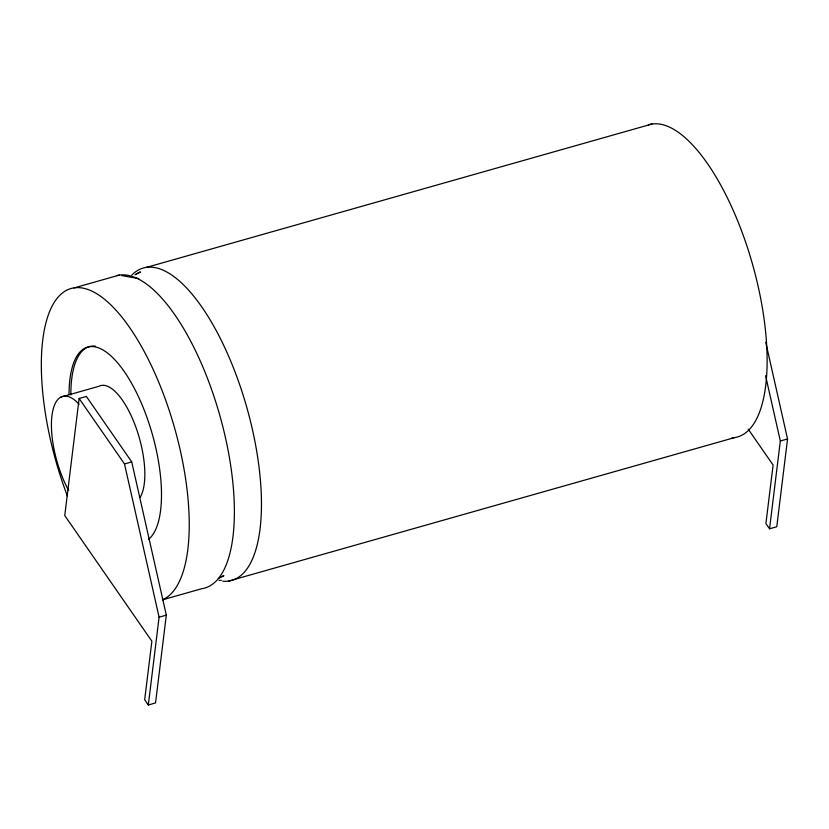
<?xml version="1.0" encoding="UTF-8"?>
<svg xmlns="http://www.w3.org/2000/svg" width="829" height="829" viewBox="0 0 829 829"><rect width="100%" height="100%" fill="white"/><g stroke="black" fill="none" stroke-linecap="round" stroke-linejoin="round"><path stroke-width="1.24" d="M79.128 398.49L64.755 515.555L151.873 641.221L144.681 699.749L148.318 704.982L155.541 702.94L166.318 615.139L131.728 461.898L86.361 396.438L79.128 398.49L124.505 463.939L159.095 617.19L148.318 704.982M765.716 342.232L787.55 438.955L776.773 526.757L769.55 528.798L780.327 441.007L765.581 375.692M221.757 576.777L223.882 575.647L218.41 578.518M134.982 274.793L140.474 271.922L136.049 274.026M74.123 287.901L119.272 275.104M146.36 267.425L652.009 124.018M60.859 397.091L98.775 386.335A60.869 23.108 74.2 0 1 135.376 425.837A60.869 23.108 74.2 0 1 140.184 497.296M124.505 463.939L131.728 461.898M162.557 599.823L201.602 588.745A162.318 61.626 74.2 0 0 221.094 420.065A162.318 61.626 74.2 0 0 116.848 275.58M228.69 581.067L734.349 437.66M159.095 617.19L166.318 615.139M780.327 441.007L787.55 438.955M218.991 580.455L221.416 580.3M121.676 275.56L138.878 278.627M748.214 429.132L773.105 465.038L765.913 523.565L769.55 528.798M648.392 124.827A162.318 61.626 74.2 0 1 754.193 270.316A162.318 61.626 74.2 0 1 732.038 437.878M131.842 275.021A162.318 61.626 74.2 0 1 245.332 402.355A162.318 61.626 74.2 0 1 222.783 581.202M67.45 496.156A162.318 61.626 74.2 0 1 61.75 293.539A162.318 61.626 74.2 0 1 169.458 411.184A162.318 61.626 74.2 0 1 162.422 599.885M69.035 394.169A101.449 38.517 74.2 0 1 132.65 385.195A101.449 38.517 74.2 0 1 148.723 539.244M70.848 394.894A101.449 38.517 74.2 0 1 86.568 347.755M87.708 347.216A101.449 38.517 74.2 0 1 95.262 346.139M68.579 490.374A60.869 23.108 74.2 0 1 51.947 415.702A60.869 23.108 74.2 0 1 79.149 404.262"/></g></svg>
